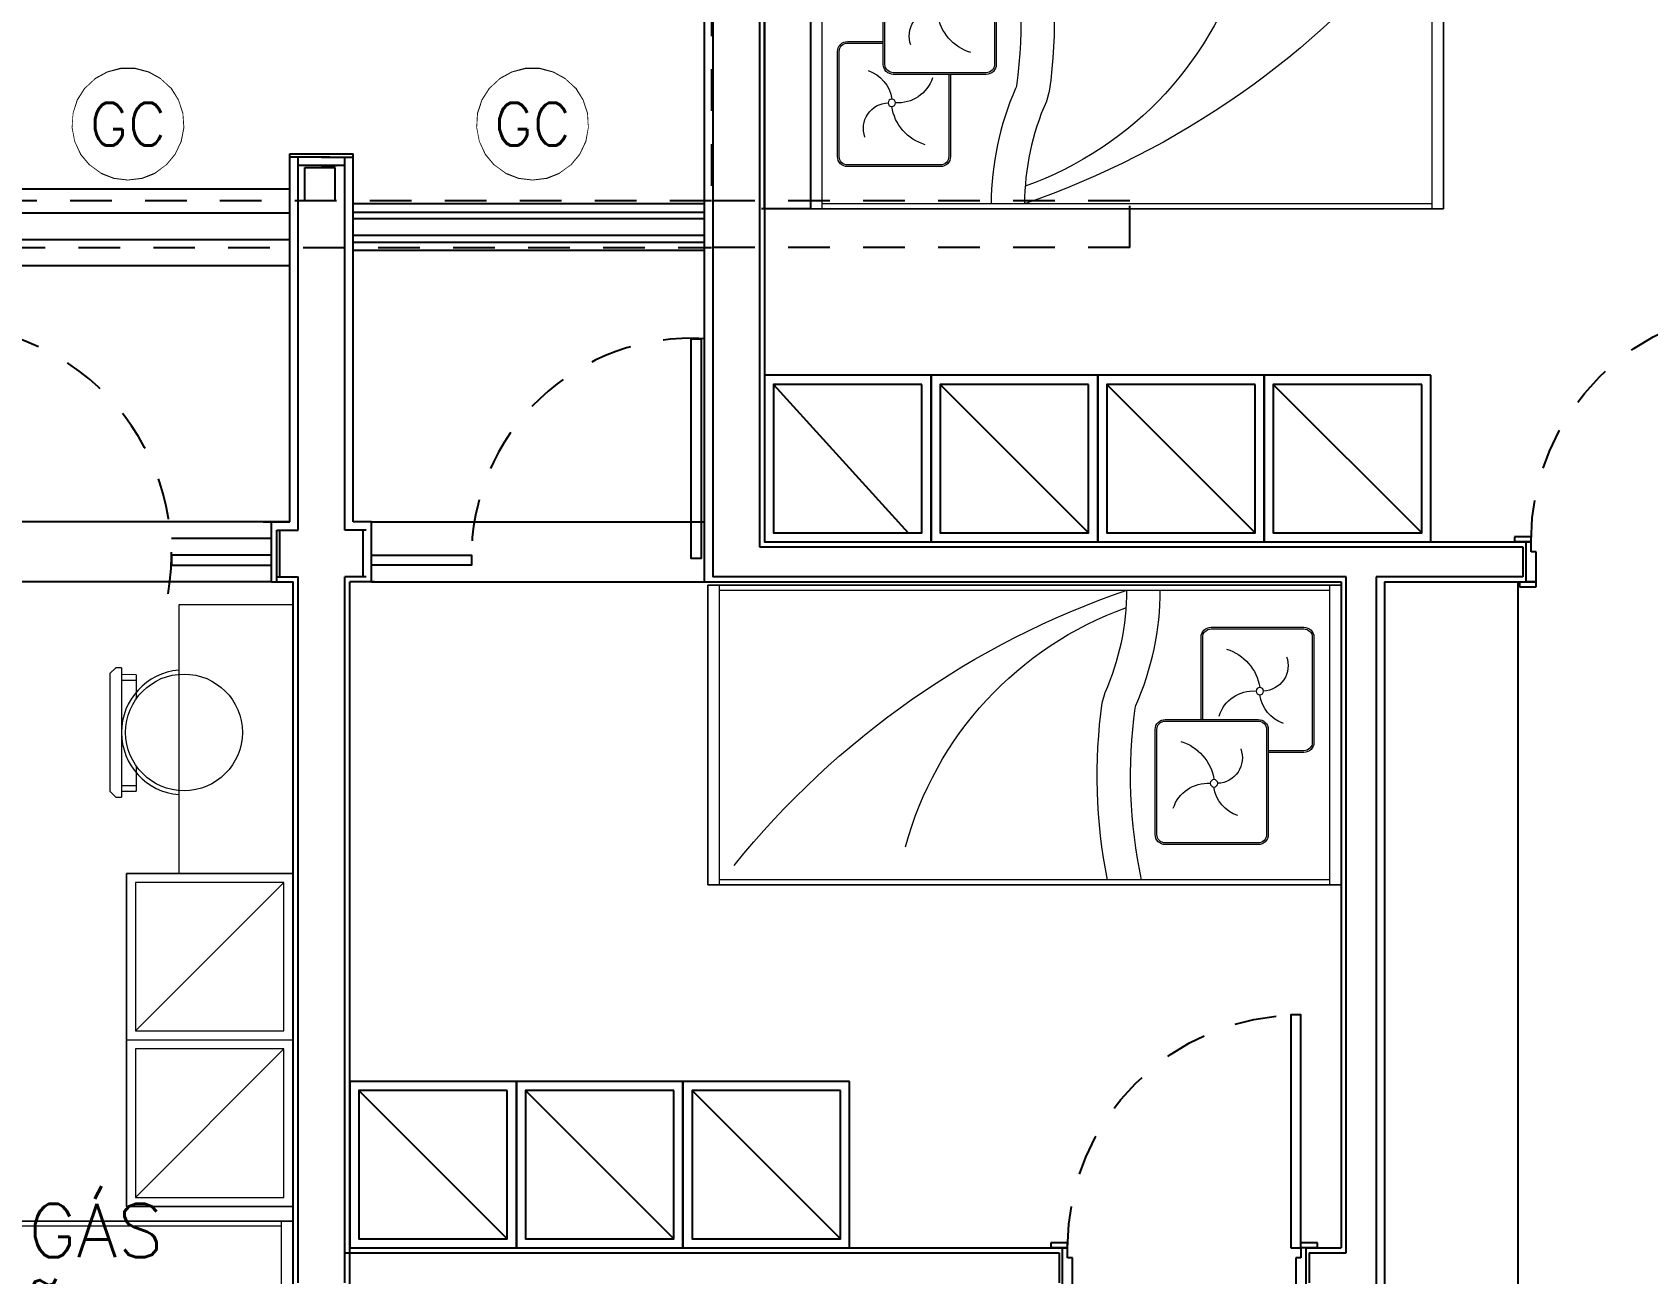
# Model space of a CAD drawing. Header units: millimetres. Extents: x 188.6 to 263.2, y 40.1 to 120.1.
# Drawn here: x 222.609 to 227.456, y 90.867 to 94.595 of the extents above; entities that cross this region are included whole.
import ezdxf
from ezdxf.enums import TextEntityAlignment as Align

# ---------------------------------------------------------------- set-up
doc = ezdxf.new("R2010")
doc.units = ezdxf.units.MM
doc.set_wipeout_variables(frame=1)
for name, pattern in [('_XREF_APTOS 603 E 604$0$XREF-TIPO$0$HIDDEN', [0.375, 0.25, -0.125]), ('_XREF_APTOS 603 E 604$0$XREF-TIPO$0$HIDDEN2', [0.1875, 0.125, -0.0625]), ('_XREF_APTOS 605 E 606_R01$0$XREF-TIPO$0$HIDDEN2', [0.1875, 0.125, -0.0625]), ('HIDDEN2', [0.1875, 0.125, -0.0625])]:
    doc.linetypes.add(name, pattern=pattern)
for name, color, linetype in [('_XREF_APTOS 603 E 604$0$A-MC-ALVENARIA', 8, 'Continuous'), ('_XREF_APTOS 603 E 604$0$R-MC-REBOCO', 8, 'Continuous'), ('_XREF_APTOS 603 E 604$0$XREF-TIPO$0$E-MC-ESQUADRIAS', 8, 'Continuous'), ('_XREF_APTOS 603 E 604$0$XREF-TIPO$0$P-MC-PROJEÇÃO', 8, '_XREF_APTOS 603 E 604$0$XREF-TIPO$0$HIDDEN'), ('_XREF_APTOS 603 E 604$0$XREF-TIPO$0$V-MC-VISTA2', 8, 'Continuous'), ('ARQ', 8, 'Continuous'), ('ARQ-BASE', 8, 'Continuous'), ('ESTR-VIGAS', 11, 'HIDDEN2'), ('ESTRUTURA', 7, 'Continuous'), ('GAS-TEXTO', 7, 'Continuous'), ('INC-TEXTO', 7, 'Continuous')]:
    doc.layers.add(name, color=color, linetype=linetype)
doc.layers.add('_XREF_APTOS 603 E 604$0$L-MC-LAYOUT', color=8, linetype='Continuous', lineweight=5)
doc.layers.add('_XREF_APTOS 605 E 606_R01$0$L-MC-LAYOUT', color=8, linetype='Continuous', lineweight=5)
doc.styles.add('60-50', font='romans.shx', dxfattribs={"height": 0.08})
doc.styles.add('ROMANS', font='ROMANS.SHX', dxfattribs={"height": 0.15})

# ---------------------------------------------------------------- blocks, each defined once
blk = doc.blocks.new('COBERTURA_29-09-2016')
at = {"layer": 'ESTR-VIGAS'}
blk.add_line((19.225, 7.57), (19.225, 7.71), dxfattribs=at)
for points in [[(17.97, 9.23), (17.97, 7.71)], [(16.75, 7.71), (16.75, 7.81), (16.84, 7.81), (16.84, 7.71)], [(17.97, 7.71), (15.62, 7.71)], [(19.225, 7.71), (17.97, 7.71)], [(15.62, 7.57), (17.97, 7.57)], [(19.225, 7.57), (17.97, 7.57)]]:
    blk.add_lwpolyline(points, dxfattribs=at)
blk = doc.blocks.new('_XREF_APTOS 603 E 604$0$XREF-TIPO$0$A$C587E159E')
at = {"layer": '_XREF_APTOS 603 E 604$0$L-MC-LAYOUT', "color": 252}
for p, q in [((0.0011, 0.0023), (0.0011, 0.9023)), ((0.0011, 0.9023), (1.9011, 0.9023)), ((0.0361, 0.9023), (0.0361, 0.0023)), ((1.8661, 0.8873), (0.0361, 0.8873)), ((1.8661, 0.0023), (1.8661, 0.9023)), ((1.9011, 0.9023), (1.9011, 0.0053)), ((1.8981, 0.0023), (0.0011, 0.0023)), ((0.0361, 0.0173), (1.8661, 0.0173)), ((1.9011, 0.0023), (1.8611, 0.0023))]:
    blk.add_line(p, q, dxfattribs=at)
blk.add_lwpolyline([(0.0011, 0.0023), (1.9011, 0.0023), (1.9011, 0.9023), (0.0011, 0.9023)], close=True, dxfattribs=at)
blk.add_arc((1.8981, 0.0053), 0.003, 270, 0, dxfattribs=at)
blk = doc.blocks.new('_XREF_APTOS 603 E 604$0$A$C4AC839CE')
at = {"layer": '_XREF_APTOS 603 E 604$0$L-MC-LAYOUT'}
for p, q in [((0.0211, 0.0787), (0.0209, 0.0349)), ((0.0211, 0.0787), (0.0942, 0.0787)), ((0.0386, 0.0787), (0.0384, 0.0349)), ((0.2943, 0.0787), (0.3709, 0.0787)), ((0.3534, 0.0349), (0.3534, 0.0787)), ((0.3709, 0.0349), (0.3709, 0.0787)), ((0, 0.0349), (0.3886, 0.0349))]:
    blk.add_line(p, q, dxfattribs=at)
blk.add_lwpolyline([(0, 0.035), (0, 0.0175), (0.0175, 0), (0.3711, 0), (0.3886, 0.0175), (0.3886, 0.035)], dxfattribs=at)
blk.add_circle((0.1943, 0.2224), 0.1751, dxfattribs=at)
blk.add_arc((0.1943, 0.2224), 0.1875, 184.5988, 355.4012, dxfattribs=at)
blk = doc.blocks.new('_XREF_APTOS 605 E 606_R01$0$XREF-TIPO$0$PORTA 70')
at = {"layer": 'ARQ-BASE'}
for p, q in [((36.2665, 23.8835), (36.2815, 23.8835)), ((36.2665, 23.8335), (36.2665, 23.8835)), ((36.2815, 23.8335), (36.2815, 23.8835)), ((36.4015, 23.8685), (36.4165, 23.8685)), ((36.4015, 23.8685), (36.4015, 23.8185)), ((36.4165, 23.8685), (36.4165, 23.8185)), ((36.2815, 23.8335), (36.2665, 23.8335)), ((36.2815, 23.8485), (36.2815, 23.8335)), ((36.4015, 23.8485), (36.2815, 23.8485)), ((36.3115, 23.8335), (36.2815, 23.8335)), ((36.3115, 23.8185), (36.3115, 23.8335)), ((36.4015, 23.8185), (36.3115, 23.8185)), ((36.4015, 23.8185), (36.4015, 23.8485)), ((36.4165, 23.8185), (36.4015, 23.8185)), ((36.2665, 23.0835), (36.2665, 23.1335)), ((36.2815, 23.1335), (36.3115, 23.1335)), ((36.2815, 23.0835), (36.2815, 23.1335)), ((36.3115, 23.1485), (36.4015, 23.1485)), ((36.3115, 23.1335), (36.3115, 23.1485)), ((36.4015, 23.1485), (36.4165, 23.1485)), ((36.4015, 23.1185), (36.4015, 23.1485)), ((36.4015, 23.1485), (36.4015, 23.0985)), ((36.4165, 23.1485), (36.4165, 23.0985)), ((36.2815, 23.0835), (36.2665, 23.0835)), ((36.2815, 23.1185), (36.4015, 23.1185)), ((36.4165, 23.0985), (36.4015, 23.0985))]:
    blk.add_line(p, q, dxfattribs=at)
blk.add_lwpolyline([(36.2815, 23.1635), (36.2815, 23.1335), (35.5815, 23.1335), (35.5815, 23.1635)], close=True, dxfattribs=at)
at = {"layer": 'ARQ-BASE', "color": 8, "linetype": '_XREF_APTOS 605 E 606_R01$0$XREF-TIPO$0$HIDDEN2'}
blk.add_arc((36.2815, 23.1335), 0.7, 90, 180, dxfattribs=at)
blk = doc.blocks.new('_XREF_APTOS 605 E 606_R01$0$XREF-TIPO$0$A$C587E159E')
at = {"layer": '_XREF_APTOS 605 E 606_R01$0$L-MC-LAYOUT', "color": 252}
for p, q in [((0.0011, 0.0023), (0.0011, 0.9023)), ((0.0011, 0.9023), (1.9011, 0.9023)), ((0.0361, 0.9023), (0.0361, 0.0023)), ((1.8661, 0.8873), (0.0361, 0.8873)), ((1.8661, 0.0023), (1.8661, 0.9023)), ((1.9011, 0.9023), (1.9011, 0.0053)), ((1.8981, 0.0023), (0.0011, 0.0023)), ((0.0361, 0.0173), (1.8661, 0.0173)), ((1.9011, 0.0023), (1.8611, 0.0023))]:
    blk.add_line(p, q, dxfattribs=at)
blk.add_lwpolyline([(0.0011, 0.0023), (1.9011, 0.0023), (1.9011, 0.9023), (0.0011, 0.9023)], close=True, dxfattribs=at)
for points in [[(0.5999, 0.0173, 0.086878), (0.6191, 0.5331, 0.069779), (0.6169, 0.5411, -0.103427), (0.5436, 0.8873)], [(0.7021, 0.0173, 0.083892), (0.7179, 0.549, 0.035426), (0.717, 0.5532), (0.7105, 0.576, 0.034421), (0.7091, 0.5799, -0.103963), (0.6436, 0.8875)], [(0.4214, 0.4988), (0.4214, 0.7457, 0.414214), (0.3914, 0.7757), (0.1124, 0.7757, 0.414214), (0.0824, 0.7457), (0.0824, 0.4301, 0.414214), (0.1124, 0.4001), (0.2198, 0.4001)], [(0.4164, 0.4988), (0.4164, 0.7457, 0.414214), (0.3914, 0.7707), (0.1124, 0.7707, 0.414214), (0.0874, 0.7457), (0.0874, 0.4301, 0.414214), (0.1124, 0.4051), (0.2198, 0.4051)]]:
    blk.add_lwpolyline(points, format="xyb", dxfattribs=at)
for points in [[(0.2198, 0.4688), (0.2198, 0.1532, 0.414214), (0.2498, 0.1232), (0.5288, 0.1232, 0.414214), (0.5588, 0.1532), (0.5588, 0.4688, 0.414214), (0.5288, 0.4988), (0.2498, 0.4988, 0.414214)], [(0.2248, 0.4688), (0.2248, 0.1532, 0.414214), (0.2498, 0.1282), (0.5288, 0.1282, 0.414214), (0.5538, 0.1532), (0.5538, 0.4688, 0.414214), (0.5288, 0.4938), (0.2498, 0.4938, 0.414214)]]:
    blk.add_lwpolyline(points, format="xyb", close=True, dxfattribs=at)
for centre in [(0.2451, 0.5841), (0.3825, 0.3072)]:
    blk.add_circle(centre, 0.0111, dxfattribs=at)
for centre, radius, start, end in [((-0.1995, -1.569), 2.5969, 38.8764, 71.0566), ((0.2897, -0.1587), 1.0552, 15.1121, 70.2945), ((0.2369, 0.6609), 0.0769, 159.8537, 267.8558), ((0.3856, 0.5737), 0.1421, 106.5703, 171.2886), ((0.2642, 0.4762), 0.1082, 17.7544, 94.2338), ((0.1405, 0.5872), 0.1056, 288.427, 352.2943), ((0.3743, 0.384), 0.0769, 159.8537, 267.8558), ((0.523, 0.2968), 0.1421, 106.5703, 171.2886), ((0.2779, 0.3103), 0.1056, 288.427, 352.2943), ((0.4016, 0.1993), 0.1082, 17.7544, 94.2338), ((1.8981, 0.0053), 0.003, 270, 0)]:
    blk.add_arc(centre, radius, start, end, dxfattribs=at)
blk = doc.blocks.new('A$C0BE265FA')
at = {"layer": '_XREF_APTOS 603 E 604$0$A-MC-ALVENARIA'}
for p, q in [((12.085, 5.2051), (12.085, 6.3251)), ((12.18, 6.3251), (12.085, 6.3251)), ((12.18, 6.3251), (12.225, 6.3251)), ((12.225, 5.2051), (12.225, 6.3251)), ((11.005, 6.2301), (12.06, 6.2301)), ((11.005, 6.0001), (12.06, 6.0001)), ((12.021, 5.0651), (12.021, 5.2051)), ((12.021, 5.2051), (12.085, 5.2051)), ((12.289, 5.2051), (12.225, 5.2051)), ((12.021, 5.0651), (12.085, 5.0651)), ((12.085, 2.9451), (12.085, 5.0651)), ((12.225, 2.9451), (12.225, 5.0651)), ((12.289, 5.0651), (12.225, 5.0651))]:
    blk.add_line(p, q, dxfattribs=at)
at = {"layer": '_XREF_APTOS 603 E 604$0$L-MC-LAYOUT'}
for p, q in [((11.5973, 3.7019), (12.0427, 4.1474)), ((11.5973, 3.2019), (12.0427, 3.6474))]:
    blk.add_line(p, q, dxfattribs=at)
for points in [[(12.07, 4.1747), (11.7283, 4.1747), (11.7283, 4.9822), (12.07, 4.9822)], [(11.57, 4.1747), (11.57, 3.6747), (12.07, 3.6747), (12.07, 4.1747)], [(11.57, 4.1747), (11.57, 3.1747), (12.07, 3.1747), (12.07, 4.1747)], [(11.57, 3.1747), (11.57, 4.1747), (12.07, 4.1747), (12.07, 3.1747)], [(11.5973, 4.1474), (11.5973, 3.7019), (12.0427, 3.7019), (12.0427, 4.1474)], [(11.5973, 3.6474), (11.5973, 3.2019), (12.0427, 3.2019), (12.0427, 3.6474)]]:
    blk.add_lwpolyline(points, close=True, dxfattribs=at)
at = {"layer": '_XREF_APTOS 603 E 604$0$R-MC-REBOCO'}
for p, q in [((12.06, 5.2301), (12.06, 6.3351)), ((12.06, 6.3351), (12.25, 6.3351)), ((12.25, 5.2301), (12.25, 6.3351)), ((12.06, 5.2301), (11.005, 5.2301)), ((12.021, 5.0501), (12.021, 5.1801)), ((12.005, 5.0501), (11.005, 5.0501)), ((12.005, 5.0501), (12.07, 5.0501)), ((12.07, 2.9301), (12.07, 5.0501)), ((12.24, 2.9301), (12.24, 5.0501)), ((12.314, 5.0501), (12.24, 5.0501))]:
    blk.add_line(p, q, dxfattribs=at)
at = {"layer": '_XREF_APTOS 603 E 604$0$XREF-TIPO$0$E-MC-ESQUADRIAS'}
for p, q in [((11.005, 6.158), (12.06, 6.158)), ((11.005, 6.0778), (12.06, 6.0778))]:
    blk.add_line(p, q, dxfattribs=at)
blk.add_lwpolyline([(12.005, 5.1301), (11.705, 5.1301), (11.705, 5.1001), (12.005, 5.1001)], close=True, dxfattribs=at)
at = {"layer": '_XREF_APTOS 603 E 604$0$XREF-TIPO$0$P-MC-PROJEÇÃO', "linetype": '_XREF_APTOS 603 E 604$0$XREF-TIPO$0$HIDDEN2'}
blk.add_arc((11.015, 5.1301), 0.69, 350.3174, 90.8304, dxfattribs=at)
at = {"layer": '_XREF_APTOS 603 E 604$0$XREF-TIPO$0$V-MC-VISTA2'}
for p, q in [((11.98, 5.2301), (12.06, 5.2301)), ((12.289, 5.2301), (12.25, 5.2301))]:
    blk.add_line(p, q, dxfattribs=at)
at = {"layer": 'ARQ-BASE'}
for p, q in [((13.305, 5.05), (13.305, 8.9401)), ((13.33, 8.9151), (13.33, 5.065)), ((13.4695, 7.6151), (13.4695, 5.155)), ((13.4845, 7.6001), (13.4845, 5.17)), ((12.06, 5.23), (12.06, 6.325)), ((12.155, 6.325), (12.06, 6.325)), ((12.155, 6.325), (12.25, 6.325)), ((12.25, 5.23), (12.25, 6.325)), ((12.085, 5.205), (12.085, 6.3)), ((12.225, 6.3), (12.085, 6.3)), ((12.155, 6.3), (12.2, 6.3)), ((12.225, 5.205), (12.225, 6.3)), ((13.305, 6.185), (12.25, 6.185)), ((13.305, 6.185), (12.25, 6.185)), ((12.25, 6.16), (13.305, 6.16)), ((13.6224, 6.17, -0.0002), (13.476, 6.17, -0.0002)), ((12.25, 6.1406), (13.305, 6.1406)), ((12.25, 6.0906), (13.305, 6.0906)), ((12.25, 6.07), (13.305, 6.07)), ((13.305, 6.045), (12.25, 6.045)), ((13.5118, 5.6428), (13.9162, 5.1973, 0.0002)), ((14.0118, 5.6428), (14.4572, 5.1973)), ((14.5118, 5.6428), (14.9572, 5.1973)), ((15.0114, 5.6428), (15.4569, 5.1973)), ((12.005, 5.05), (12.005, 5.23)), ((12.005, 5.23), (12.06, 5.23)), ((12.03, 5.065), (12.03, 5.205)), ((12.03, 5.205), (12.085, 5.205)), ((12.28, 5.205), (12.225, 5.205)), ((12.305, 5.23), (12.25, 5.23)), ((12.28, 5.065), (12.28, 5.205)), ((12.305, 5.05), (12.305, 5.23)), ((12.305, 5.23), (13.305, 5.23)), ((12.005, 5.18), (11.7052, 5.18)), ((13.4695, 5.155), (15.76, 5.155)), ((13.4845, 5.17, 0), (15.77, 5.17, 0.0002)), ((15.76, 5.155), (15.76, 5.065)), ((12.005, 5.05), (11.7052, 5.05)), ((12.005, 5.05), (12.06, 5.05)), ((12.03, 5.065), (12.085, 5.065)), ((12.085, 2.9949), (12.085, 5.065)), ((12.225, 3.035), (12.225, 5.065)), ((12.225, 3.035), (12.225, 5.065)), ((12.28, 5.065), (12.225, 5.065)), ((12.305, 5.05), (12.24, 5.05)), ((12.24, 3.05), (12.24, 5.05)), ((12.305, 5.05), (13.305, 5.05)), ((13.305, 5.05), (15.215, 5.05)), ((15.23, 5.065), (13.33, 5.065)), ((15.215, 5.05), (15.215, 3.05)), ((15.23, 3.035), (15.23, 5.065)), ((15.76, 5.065), (15.32, 5.065)), ((15.32, 5.065), (15.32, 2.1951)), ((15.345, 5.05), (15.77, 5.05)), ((15.345, 5.05), (15.345, 2.2101)), ((15.745, 5.05), (15.745, 2.2101)), ((12.2672, 3.5228), (12.7127, 3.0773)), ((12.7672, 3.5228), (13.2127, 3.0773)), ((13.2672, 3.5228), (13.7127, 3.0773)), ((12.225, 3.035), (14.3689, 3.035)), ((12.24, 3.05), (14.3789, 3.05)), ((14.3689, 3.035), (14.3689, 2.945)), ((15.1089, 3.05), (15.215, 3.05)), ((15.1089, 3.035), (15.1089, 2.945)), ((15.1189, 3.035), (15.23, 3.035)), ((15.1189, 3.035), (15.1189, 2.945))]:
    blk.add_line(p, q, dxfattribs=at)
at = {"layer": 'ARQ-BASE', "elevation": -0.0002}
blk.add_lwpolyline([(13.6224, 6.17), (13.4845, 6.17), (13.4845, 7.0702), (13.6224, 7.0702)], close=True, dxfattribs=at)
at = {"layer": 'ARQ-BASE'}
for points in [[(13.295, 5.7798), (13.295, 5.1198), (13.265, 5.1198), (13.265, 5.7798)], [(13.9845, 5.67), (13.4845, 5.67), (13.4845, 5.17), (13.9845, 5.17)], [(15.4842, 5.67), (13.4845, 5.67), (13.4845, 5.17), (15.4842, 5.17)], [(13.9572, 5.6428), (13.5118, 5.6428), (13.5118, 5.1973), (13.9572, 5.1973)], [(14.4845, 5.67), (13.9845, 5.67), (13.9845, 5.17), (14.4845, 5.17)], [(14.4572, 5.6428), (14.0118, 5.6428), (14.0118, 5.1973), (14.4572, 5.1973)], [(14.9845, 5.67), (14.4845, 5.67), (14.4845, 5.17), (14.9845, 5.17)], [(14.9572, 5.6428), (14.5118, 5.6428), (14.5118, 5.1973), (14.9572, 5.1973)], [(15.4842, 5.67), (14.9842, 5.67), (14.9842, 5.17), (15.4842, 5.17)], [(15.4569, 5.6428), (15.0114, 5.6428), (15.0114, 5.1973), (15.4569, 5.1973)], [(12.005, 5.13), (11.705, 5.13), (11.705, 5.1), (12.005, 5.1)], [(12.305, 5.13), (12.605, 5.13), (12.605, 5.1), (12.305, 5.1)], [(12.74, 3.55), (12.24, 3.55), (12.24, 3.05), (12.74, 3.05)], [(13.74, 3.55), (12.24, 3.55), (12.24, 3.05), (13.74, 3.05)], [(13.24, 3.55), (12.74, 3.55), (12.74, 3.05), (13.24, 3.05)], [(13.74, 3.55), (13.24, 3.55), (13.24, 3.05), (13.74, 3.05)], [(12.7127, 3.5228), (12.2672, 3.5228), (12.2672, 3.0773), (12.7127, 3.0773)], [(13.2127, 3.5228), (12.7672, 3.5228), (12.7672, 3.0773), (13.2127, 3.0773)], [(13.7127, 3.5228), (13.2672, 3.5228), (13.2672, 3.0773), (13.7127, 3.0773)]]:
    blk.add_lwpolyline(points, close=True, dxfattribs=at)
at = {"layer": 'ARQ-BASE', "color": 8, "linetype": '_XREF_APTOS 605 E 606_R01$0$XREF-TIPO$0$HIDDEN2'}
blk.add_arc((13.2647, 5.1214), 0.6598, 86.5038, 180.5518, dxfattribs=at)
at = {"layer": '_XREF_APTOS 603 E 604$0$L-MC-LAYOUT'}
for name, p, rotation in [('_XREF_APTOS 603 E 604$0$A$C4AC839CE', (11.5203, 4.7922), 270), ('_XREF_APTOS 603 E 604$0$XREF-TIPO$0$A$C587E159E', (12.0711, 3.1324), 179.9944980402358)]:
    blk.add_blockref(name, p, dxfattribs=dict(at, rotation=rotation))
at = {"layer": 'ARQ-BASE', "xscale": -1, "rotation": 180}
blk.add_blockref('_XREF_APTOS 605 E 606_R01$0$XREF-TIPO$0$A$C587E159E', (13.6214, 7.0723, -0.0002), dxfattribs=at)
at = {"layer": 'ARQ-BASE', "extrusion": (0, 0, -1), "zscale": -1, "rotation": 270}
for p in [(-39.6185, 41.4516), (-38.2274, 39.3316)]:
    blk.add_blockref('_XREF_APTOS 605 E 606_R01$0$XREF-TIPO$0$PORTA 70', p, dxfattribs=at)
at = {"layer": 'ARQ-BASE', "xscale": -1}
blk.add_blockref('_XREF_APTOS 605 E 606_R01$0$XREF-TIPO$0$A$C587E159E', (15.216, 4.1378), dxfattribs=at)
blk = doc.blocks.new('INC-OBJETO')
at = {"color": 0}
blk.add_lwpolyline([(0, 0.002084), (-0.000518, 0.002019), (-0.001004, 0.001827), (-0.001427, 0.001519), (-0.00176, 0.001117), (-0.001982, 0.000644), (-0.00208, 0.000131), (-0.002047, -0.000391), (-0.001886, -0.000887), (-0.001606, -0.001329), (-0.001225, -0.001686), (-0.000767, -0.001938), (-0.000261, -0.002068), (0.000261, -0.002068), (0.000767, -0.001938), (0.001225, -0.001686), (0.001606, -0.001329), (0.001886, -0.000887), (0.002047, -0.000391), (0.00208, 0.000131), (0.001982, 0.000644), (0.00176, 0.001117), (0.001427, 0.001519), (0.001004, 0.001827), (0.000518, 0.002019)], close=True, dxfattribs=at)
blk.add_wipeout([(0, 0.002084), (-0.000518, 0.002019), (-0.001004, 0.001827), (-0.001427, 0.001519), (-0.00176, 0.001117), (-0.001982, 0.000644), (-0.00208, 0.000131), (-0.002047, -0.000391), (-0.001886, -0.000887), (-0.001606, -0.001329), (-0.001225, -0.001686), (-0.000767, -0.001938), (-0.000261, -0.002068), (0.000261, -0.002068), (0.000767, -0.001938), (0.001225, -0.001686), (0.001606, -0.001329), (0.001886, -0.000887), (0.002047, -0.000391), (0.00208, 0.000131), (0.001982, 0.000644), (0.00176, 0.001117), (0.001427, 0.001519), (0.001004, 0.001827), (0.000518, 0.002019)], dxfattribs=at)
at = {"color": 0, "style": 'ROMANS', "width": 1.285725}
blk.add_attdef('OBJETO', text='', height=0.0016, dxfattribs=at).set_placement((-0.001786, -0.00083), (0.001643, -0.00083), align=Align.FIT)

msp = doc.modelspace()

# ---------------------------------------------------------------- block references
at = {"layer": 'ESTRUTURA'}
msp.add_blockref('COBERTURA_29-09-2016', (206.677, 86.3784), dxfattribs=at)

# ---------------------------------------------------------------- next in the draw order: block references
at = {"layer": 'ARQ'}
msp.add_blockref('A$C0BE265FA', (211.3213, 87.8947), dxfattribs=at)

# ---------------------------------------------------------------- next in the draw order: block references
at = {"layer": 'INC-TEXTO'}
ref = msp.add_blockref('INC-OBJETO', (222.8957, 94.319), dxfattribs=dict(at, xscale=80, yscale=80, zscale=80, rotation=180))
ref.add_attrib('OBJETO', 'GC', dxfattribs={"layer": '0', "height": 0.128, "style": 'ROMANS'}).set_placement((222.8957, 94.319), align=Align.MIDDLE_CENTER)
ref = msp.add_blockref('INC-OBJETO', (224.1099, 94.319), dxfattribs=dict(at, xscale=80, yscale=80, zscale=80, rotation=180))
ref.add_attrib('OBJETO', 'GC', dxfattribs={"layer": '0', "height": 0.128, "style": 'ROMANS'}).set_placement((224.1099, 94.319), align=Align.MIDDLE_CENTER)

# ---------------------------------------------------------------- next in the draw order: texts
at = {"layer": 'GAS-TEXTO', "insert": (220.66, 91.0768), "char_height": 0.16, "width": 2.937043, "attachment_point": 1, "style": '60-50'}
msp.add_mtext('\\pi0.32566;AQUECEDOR A GÁS\\P\\pi0.56566;COM EXAUSTÃO \\P\\pi0.95805;FORÇADA', dxfattribs=at)

doc.saveas('drawing.dxf')
